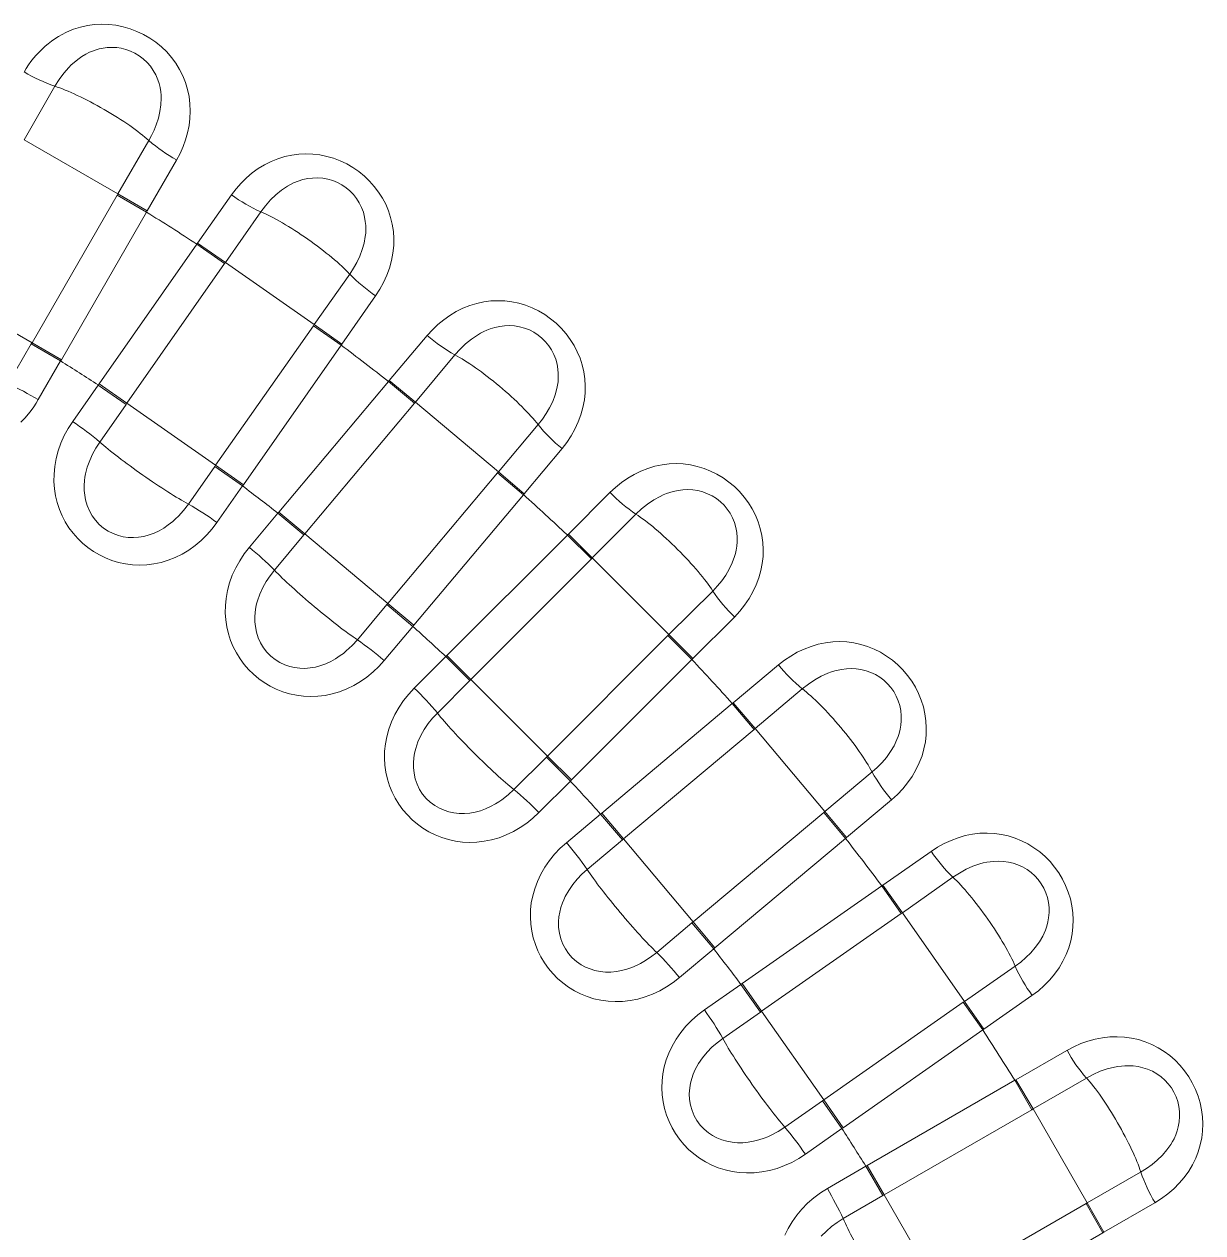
# Model space of a CAD drawing. Extents: x 407 to 892, y -26 to 445.
# Drawn here: x 798.6 to 812.32, y 179.48 to 193.55 of the extents above; entities that cross this region are included whole.
import ezdxf

# ---------------------------------------------------------------- set-up
doc = ezdxf.new("R2010")
doc.units = 0
doc.header["$LTSCALE"] = 7
doc.header["$MEASUREMENT"] = 0
doc.layers.add('8', color=251, linetype='CONTINUOUS', lineweight=15)

msp = doc.modelspace()

# ---------------------------------------------------------------- linework, layer by layer
at = {"layer": '8', "lineweight": 13, "ltscale": 0.01795}
for p, q in [((798.597, 192.201), (798.955, 192.824)), ((800.941, 190.773), (801.352, 191.362)), ((803.151, 189.147), (803.612, 189.697)), ((804.58, 188.885), (804.117, 188.336)), ((805.211, 187.333), (805.718, 187.842)), ((806.612, 186.948), (806.103, 186.442)), ((807.106, 185.348), (807.655, 185.81)), ((808.467, 184.842), (807.916, 184.381)), ((810.132, 182.582), (809.543, 182.171)), ((811.593, 180.185), (810.971, 179.827))]:
    msp.add_line(p, q, dxfattribs=at)
at = {"layer": '8', "lineweight": 13, "ltscale": 0.03153}
for p, q in [((799.69, 191.571), (798.597, 192.201)), ((801.974, 190.05), (800.941, 190.773)), ((809.543, 182.171), (808.82, 183.204)), ((810.971, 179.827), (810.34, 180.92))]:
    msp.add_line(p, q, dxfattribs=at)
at = {"layer": '8', "lineweight": 13, "ltscale": 0.017949}
for p, q in [((800.05, 192.192), (799.69, 191.571)), ((802.387, 190.637), (801.974, 190.05)), ((808.82, 183.204), (809.407, 183.617)), ((810.34, 180.92), (810.962, 181.28))]:
    msp.add_line(p, q, dxfattribs=at)
at = {"layer": '8', "lineweight": 13, "ltscale": 0.017125}
for p, q in [((800.372, 191.965), (800.03, 191.372)), ((800.617, 190.998), (801.011, 191.559)), ((802.688, 190.384), (802.296, 189.822)), ((802.848, 189.398), (803.289, 189.923)), ((804.858, 188.606), (804.418, 188.081)), ((804.932, 187.611), (805.416, 188.095)), ((806.865, 186.646), (806.381, 186.162)), ((806.851, 185.648), (807.376, 186.088)), ((808.693, 184.519), (808.168, 184.078)), ((808.592, 183.526), (809.154, 183.918)), ((810.328, 182.241), (809.768, 181.847)), ((810.142, 181.26), (810.735, 181.602)), ((811.759, 179.828), (811.166, 179.485))]:
    msp.add_line(p, q, dxfattribs=at)
at = {"layer": '8', "lineweight": 13, "ltscale": 0.049583}
for p, q in [((798.69, 189.838), (799.681, 191.556)), ((800.609, 190.986), (799.471, 189.361)), ((800.931, 190.76), (799.794, 189.135)), ((800.827, 188.412), (801.965, 190.036)), ((801.15, 188.186), (802.287, 189.81)), ((802.832, 186.804), (804.107, 188.323)), ((803.134, 186.55), (804.409, 188.07)), ((806.84, 185.639), (805.32, 184.364)), ((807.093, 185.337), (805.574, 184.062)), ((808.58, 183.518), (806.955, 182.38)), ((808.806, 183.195), (807.181, 182.057)), ((807.905, 181.024), (809.529, 182.162)), ((808.131, 180.701), (809.755, 181.839)), ((810.326, 180.911), (808.608, 179.92)), ((809.239, 178.827), (810.957, 179.819)), ((809.436, 178.486), (811.154, 179.478))]:
    msp.add_line(p, q, dxfattribs=at)
at = {"layer": '8', "lineweight": 13, "ltscale": 0.000417046}
for p, q in [((799.69, 191.571), (799.681, 191.556)), ((810.326, 180.911), (810.34, 180.92))]:
    msp.add_line(p, q, dxfattribs=at)
at = {"layer": '8', "lineweight": 13, "ltscale": 0.009853}
for p, q in [((799.681, 191.556), (800.023, 191.359)), ((800.931, 190.76), (800.609, 190.986)), ((801.965, 190.036), (802.287, 189.81)), ((798.681, 189.824), (799.022, 189.626)), ((803.141, 189.134), (802.839, 189.387)), ((799.794, 189.135), (799.471, 189.361)), ((800.827, 188.412), (801.15, 188.186)), ((804.107, 188.323), (804.409, 188.07)), ((801.855, 187.601), (801.552, 187.854)), ((801.866, 187.614), (801.564, 187.868)), ((805.2, 187.322), (804.921, 187.6)), ((802.821, 186.791), (803.122, 186.537)), ((802.832, 186.804), (803.134, 186.55)), ((806.091, 186.43), (806.37, 186.151)), ((803.785, 185.907), (803.506, 186.185)), ((803.797, 185.919), (803.519, 186.198)), ((807.093, 185.337), (806.84, 185.639)), ((804.677, 185.015), (804.955, 184.736)), ((804.689, 185.027), (804.968, 184.749)), ((805.561, 184.051), (805.307, 184.352)), ((805.574, 184.062), (805.32, 184.364)), ((807.904, 184.371), (808.157, 184.069)), ((808.806, 183.195), (808.58, 183.518)), ((806.371, 183.085), (806.624, 182.783)), ((806.384, 183.096), (806.638, 182.794)), ((807.181, 182.057), (806.955, 182.38)), ((809.529, 182.162), (809.755, 181.839)), ((810.326, 180.911), (810.129, 181.253)), ((807.905, 181.024), (808.131, 180.701)), ((808.594, 179.911), (808.396, 180.252)), ((810.957, 179.819), (811.154, 179.478))]:
    msp.add_line(p, q, dxfattribs=at)
at = {"layer": '8', "lineweight": 13, "ltscale": 0.009852}
for p, q in [((799.69, 191.571), (800.03, 191.372)), ((800.941, 190.773), (800.617, 190.998)), ((799.784, 189.121), (799.461, 189.346)), ((800.817, 188.398), (801.14, 188.171)), ((805.211, 187.333), (804.932, 187.611)), ((806.103, 186.442), (806.381, 186.162)), ((807.168, 182.047), (806.941, 182.37)), ((809.543, 182.171), (809.768, 181.847)), ((810.34, 180.92), (810.142, 181.26)), ((807.891, 181.014), (808.116, 180.691)), ((810.971, 179.827), (811.166, 179.485))]:
    msp.add_line(p, q, dxfattribs=at)
at = {"layer": '8', "lineweight": 13, "ltscale": 0.049582}
for p, q in [((799.031, 189.641), (800.023, 191.359)), ((802.839, 189.387), (801.564, 187.868)), ((803.141, 189.134), (801.866, 187.614)), ((804.921, 187.6), (803.519, 186.198)), ((805.2, 187.322), (803.797, 185.919)), ((804.689, 185.027), (806.091, 186.43)), ((804.968, 184.749), (806.37, 186.151)), ((806.384, 183.096), (807.904, 184.371)), ((806.638, 182.794), (808.157, 184.069)), ((810.129, 181.253), (808.411, 180.261))]:
    msp.add_line(p, q, dxfattribs=at)
at = {"layer": '8', "lineweight": 13, "ltscale": 0.000371143}
for p, q in [((800.03, 191.372), (800.023, 191.359)), ((810.129, 181.253), (810.142, 181.26))]:
    msp.add_line(p, q, dxfattribs=at)
at = {"layer": '8', "lineweight": 13, "ltscale": 0.000371265}
for p, q in [((800.609, 190.986), (800.617, 190.998)), ((809.755, 181.839), (809.768, 181.847))]:
    msp.add_line(p, q, dxfattribs=at)
at = {"layer": '8', "lineweight": 13, "ltscale": 0.000417391}
for p, q in [((800.931, 190.76), (800.941, 190.773)), ((809.529, 182.162), (809.543, 182.171))]:
    msp.add_line(p, q, dxfattribs=at)
at = {"layer": '8', "lineweight": 13, "ltscale": 0.031529}
for p, q in [((798.69, 189.838), (797.597, 190.469)), ((800.827, 188.412), (799.794, 189.135)), ((802.832, 186.804), (801.866, 187.614)), ((806.103, 186.442), (805.211, 187.333)), ((804.689, 185.027), (803.797, 185.919)), ((806.384, 183.096), (805.574, 184.062)), ((807.905, 181.024), (807.181, 182.057)), ((809.239, 178.827), (808.608, 179.92))]:
    msp.add_line(p, q, dxfattribs=at)
at = {"layer": '8', "lineweight": 13, "ltscale": 0.00041783}
for p, q in [((801.965, 190.036), (801.974, 190.05)), ((808.806, 183.195), (808.82, 183.204))]:
    msp.add_line(p, q, dxfattribs=at)
at = {"layer": '8', "lineweight": 13, "ltscale": 0.009851}
for p, q in [((801.974, 190.05), (802.296, 189.822)), ((803.151, 189.147), (802.848, 189.398)), ((804.117, 188.336), (804.418, 188.081)), ((807.106, 185.348), (806.851, 185.648)), ((807.916, 184.381), (808.168, 184.078)), ((808.82, 183.204), (808.592, 183.526))]:
    msp.add_line(p, q, dxfattribs=at)
at = {"layer": '8', "lineweight": 13, "ltscale": 0.013374}
for p, q in [((798.681, 189.824), (798.413, 189.361)), ((799.478, 188.682), (799.784, 189.121)), ((800.817, 188.398), (800.51, 187.96)), ((801.512, 187.191), (801.855, 187.601)), ((802.821, 186.791), (802.477, 186.381)), ((803.408, 185.528), (803.785, 185.907)), ((804.677, 185.015), (804.298, 184.638)), ((805.151, 183.707), (805.561, 184.051)), ((806.371, 183.085), (805.961, 182.742)), ((806.73, 181.74), (807.168, 182.047)), ((807.891, 181.014), (807.452, 180.708)), ((808.131, 179.643), (808.594, 179.911))]:
    msp.add_line(p, q, dxfattribs=at)
at = {"layer": '8', "lineweight": 13, "ltscale": 0.000424518}
for p, q in [((798.681, 189.824), (798.69, 189.838)), ((808.608, 179.92), (808.594, 179.911))]:
    msp.add_line(p, q, dxfattribs=at)
at = {"layer": '8', "lineweight": 13, "ltscale": 0.009854}
for p, q in [((798.69, 189.838), (799.031, 189.641)), ((808.608, 179.92), (808.411, 180.261))]:
    msp.add_line(p, q, dxfattribs=at)
at = {"layer": '8', "lineweight": 13, "ltscale": 0.000371015}
for p, q in [((802.287, 189.81), (802.296, 189.822)), ((808.58, 183.518), (808.592, 183.526))]:
    msp.add_line(p, q, dxfattribs=at)
at = {"layer": '8', "lineweight": 13, "ltscale": 0.012962}
for p, q in [((799.022, 189.626), (798.763, 189.177)), ((807.947, 179.993), (808.396, 180.252))]:
    msp.add_line(p, q, dxfattribs=at)
at = {"layer": '8', "lineweight": 13, "ltscale": 0.000445438}
for p, q in [((799.022, 189.626), (799.031, 189.641)), ((808.411, 180.261), (808.396, 180.252))]:
    msp.add_line(p, q, dxfattribs=at)
at = {"layer": '8', "lineweight": 13, "ltscale": 0.000371403}
for p, q in [((802.839, 189.387), (802.848, 189.398)), ((808.157, 184.069), (808.168, 184.078))]:
    msp.add_line(p, q, dxfattribs=at)
at = {"layer": '8', "lineweight": 13, "ltscale": 0.012961}
for p, q in [((799.163, 188.922), (799.461, 189.346)), ((801.14, 188.171), (800.842, 187.746)), ((801.219, 187.457), (801.552, 187.854)), ((803.122, 186.537), (802.789, 186.139)), ((803.139, 185.819), (803.506, 186.185)), ((804.955, 184.736), (804.589, 184.369)), ((804.909, 184.019), (805.307, 184.352)), ((806.624, 182.783), (806.227, 182.449)), ((806.516, 182.073), (806.941, 182.37)), ((808.116, 180.691), (807.692, 180.393))]:
    msp.add_line(p, q, dxfattribs=at)
at = {"layer": '8', "lineweight": 13, "ltscale": 0.000445518}
for p, q in [((799.471, 189.361), (799.461, 189.346)), ((808.116, 180.691), (808.131, 180.701))]:
    msp.add_line(p, q, dxfattribs=at)
at = {"layer": '8', "lineweight": 13, "ltscale": 0.000424579}
for p, q in [((799.794, 189.135), (799.784, 189.121)), ((807.891, 181.014), (807.905, 181.024))]:
    msp.add_line(p, q, dxfattribs=at)
at = {"layer": '8', "lineweight": 13, "ltscale": 0.000417601}
for p, q in [((803.141, 189.134), (803.151, 189.147)), ((807.904, 184.371), (807.916, 184.381))]:
    msp.add_line(p, q, dxfattribs=at)
at = {"layer": '8', "lineweight": 13, "ltscale": 0.031531}
for p, q in [((804.117, 188.336), (803.151, 189.147)), ((807.916, 184.381), (807.106, 185.348))]:
    msp.add_line(p, q, dxfattribs=at)
at = {"layer": '8', "lineweight": 13, "ltscale": 0.000423954}
for p, q in [((800.817, 188.398), (800.827, 188.412)), ((807.181, 182.057), (807.168, 182.047))]:
    msp.add_line(p, q, dxfattribs=at)
at = {"layer": '8', "lineweight": 13, "ltscale": 0.000416923}
for p, q in [((804.107, 188.323), (804.117, 188.336)), ((807.093, 185.337), (807.106, 185.348))]:
    msp.add_line(p, q, dxfattribs=at)
at = {"layer": '8', "lineweight": 13, "ltscale": 0.000445768}
for p, q in [((801.14, 188.171), (801.15, 188.186)), ((806.955, 182.38), (806.941, 182.37))]:
    msp.add_line(p, q, dxfattribs=at)
at = {"layer": '8', "lineweight": 13, "ltscale": 0.000371103}
for p, q in [((804.409, 188.07), (804.418, 188.081)), ((806.84, 185.639), (806.851, 185.648))]:
    msp.add_line(p, q, dxfattribs=at)
at = {"layer": '8', "lineweight": 13, "ltscale": 0.000445735}
for p, q in [((801.564, 187.868), (801.552, 187.854)), ((806.624, 182.783), (806.638, 182.794))]:
    msp.add_line(p, q, dxfattribs=at)
at = {"layer": '8', "lineweight": 13, "ltscale": 0.000424635}
for p, q in [((801.866, 187.614), (801.855, 187.601)), ((806.371, 183.085), (806.384, 183.096))]:
    msp.add_line(p, q, dxfattribs=at)
at = {"layer": '8', "lineweight": 13, "ltscale": 0.000370623}
for p, q in [((804.921, 187.6), (804.932, 187.611)), ((806.37, 186.151), (806.381, 186.162))]:
    msp.add_line(p, q, dxfattribs=at)
at = {"layer": '8', "lineweight": 13, "ltscale": 0.000417557}
for p, q in [((805.2, 187.322), (805.211, 187.333)), ((806.091, 186.43), (806.103, 186.442))]:
    msp.add_line(p, q, dxfattribs=at)
at = {"layer": '8', "lineweight": 13, "ltscale": 0.00042454}
msp.add_line((802.821, 186.791), (802.832, 186.804), dxfattribs=at)
at = {"layer": '8', "lineweight": 13, "ltscale": 0.000445641}
msp.add_line((803.122, 186.537), (803.134, 186.55), dxfattribs=at)
at = {"layer": '8', "lineweight": 13, "ltscale": 0.000445612}
msp.add_line((803.519, 186.198), (803.506, 186.185), dxfattribs=at)
at = {"layer": '8', "lineweight": 13, "ltscale": 0.000424571}
for p, q in [((803.797, 185.919), (803.785, 185.907)), ((804.677, 185.015), (804.689, 185.027))]:
    msp.add_line(p, q, dxfattribs=at)
at = {"layer": '8', "lineweight": 13, "ltscale": 0.00044615}
msp.add_line((804.955, 184.736), (804.968, 184.749), dxfattribs=at)
at = {"layer": '8', "lineweight": 13, "ltscale": 0.000446132}
msp.add_line((805.32, 184.364), (805.307, 184.352), dxfattribs=at)
at = {"layer": '8', "lineweight": 13, "ltscale": 0.000425031}
msp.add_line((805.574, 184.062), (805.561, 184.051), dxfattribs=at)
at = {"layer": '8', "lineweight": 13, "ltscale": 0.000417325}
msp.add_line((810.957, 179.819), (810.971, 179.827), dxfattribs=at)
at = {"layer": '8', "lineweight": 13, "ltscale": 0.000370584}
msp.add_line((811.154, 179.478), (811.166, 179.485), dxfattribs=at)
at = {"layer": '8', "lineweight": 13}
for points in [[(799.173, 193.487), (799.253, 193.513), (799.334, 193.531), (799.417, 193.542), (799.501, 193.547), (799.584, 193.544), (799.667, 193.534), (799.75, 193.517), (799.832, 193.494), (799.911, 193.463), (799.987, 193.427), (800.061, 193.384), (800.131, 193.336), (800.196, 193.282), (800.257, 193.223), (800.312, 193.159), (800.362, 193.091), (800.406, 193.02), (800.444, 192.944), (800.475, 192.867), (800.5, 192.786), (800.517, 192.704), (800.528, 192.62), (800.531, 192.535), (800.527, 192.45), (800.517, 192.366), (800.5, 192.283), (800.477, 192.201), (800.448, 192.121), (800.413, 192.042), (800.372, 191.965)], [(798.955, 192.824), (799.004, 192.902), (799.058, 192.975), (799.117, 193.042), (799.147, 193.073), (799.179, 193.101), (799.223, 193.137), (799.268, 193.169), (799.315, 193.197), (799.359, 193.219)], [(799.359, 193.219), (799.393, 193.233), (799.426, 193.245), (799.472, 193.259), (799.518, 193.268), (799.564, 193.274), (799.62, 193.277), (799.675, 193.274), (799.729, 193.266), (799.782, 193.252), (799.834, 193.234), (799.887, 193.209), (799.938, 193.178), (799.985, 193.142), (800.028, 193.102), (800.067, 193.057), (800.101, 193.008), (800.13, 192.956), (800.154, 192.9), (800.169, 192.855), (800.18, 192.808), (800.188, 192.759), (800.191, 192.722), (800.193, 192.685), (800.19, 192.608), (800.179, 192.531), (800.161, 192.452), (800.136, 192.373), (800.111, 192.312), (800.082, 192.251), (800.05, 192.192)], [(801.011, 191.559), (801.064, 191.63), (801.123, 191.696), (801.185, 191.758), (801.252, 191.815), (801.323, 191.866), (801.396, 191.911), (801.473, 191.95), (801.552, 191.981), (801.632, 192.006), (801.712, 192.023), (801.794, 192.034), (801.876, 192.038), (801.958, 192.035), (802.04, 192.025), (802.121, 192.008), (802.2, 191.985), (802.278, 191.956), (802.353, 191.92), (802.425, 191.878), (802.493, 191.831), (802.558, 191.778), (802.618, 191.721), (802.673, 191.659), (802.723, 191.593), (802.767, 191.523), (802.806, 191.45), (802.838, 191.375), (802.863, 191.297), (802.882, 191.217), (802.895, 191.135), (802.9, 191.053), (802.899, 190.97), (802.89, 190.882), (802.874, 190.795), (802.85, 190.708), (802.819, 190.624), (802.782, 190.541), (802.738, 190.461), (802.688, 190.384)], [(801.352, 191.362), (801.406, 191.434), (801.465, 191.501), (801.527, 191.562), (801.593, 191.615), (801.627, 191.639), (801.662, 191.661), (801.697, 191.68), (801.733, 191.698), (801.787, 191.72), (801.842, 191.737), (801.898, 191.749), (801.954, 191.756), (802.014, 191.758), (802.074, 191.753), (802.132, 191.743), (802.189, 191.726), (802.244, 191.704), (802.296, 191.676), (802.344, 191.643), (802.389, 191.605), (802.43, 191.563), (802.467, 191.517), (802.498, 191.467), (802.525, 191.414), (802.546, 191.358), (802.561, 191.299), (802.569, 191.251), (802.574, 191.202), (802.574, 191.152), (802.573, 191.115), (802.569, 191.076), (802.555, 190.999), (802.533, 190.922), (802.504, 190.845), (802.47, 190.774), (802.431, 190.705), (802.387, 190.637)], [(803.289, 189.923), (803.349, 189.989), (803.413, 190.05), (803.481, 190.107), (803.552, 190.157), (803.627, 190.202), (803.704, 190.24), (803.784, 190.272), (803.866, 190.297), (803.947, 190.314), (804.029, 190.325), (804.111, 190.328), (804.193, 190.325), (804.275, 190.315), (804.355, 190.298), (804.435, 190.274), (804.512, 190.244), (804.586, 190.208), (804.658, 190.166), (804.726, 190.118), (804.79, 190.065), (804.85, 190.007), (804.905, 189.944), (804.954, 189.878), (804.998, 189.808), (805.036, 189.734), (805.068, 189.659), (805.093, 189.58), (805.112, 189.5), (805.124, 189.419), (805.129, 189.337), (805.127, 189.254), (805.119, 189.172), (805.102, 189.085), (805.078, 189), (805.047, 188.916), (805.009, 188.834), (804.965, 188.755), (804.914, 188.679), (804.858, 188.606)], [(803.612, 189.697), (803.672, 189.765), (803.736, 189.826), (803.804, 189.881), (803.874, 189.928), (803.91, 189.949), (803.947, 189.968), (803.983, 189.984), (804.02, 189.999), (804.077, 190.016), (804.133, 190.028), (804.19, 190.036), (804.246, 190.038), (804.306, 190.034), (804.365, 190.024), (804.422, 190.009), (804.478, 189.987), (804.53, 189.96), (804.579, 189.928), (804.625, 189.891), (804.667, 189.849), (804.704, 189.804), (804.736, 189.754), (804.763, 189.702), (804.785, 189.647), (804.801, 189.589), (804.811, 189.529), (804.815, 189.481), (804.815, 189.432), (804.812, 189.382), (804.806, 189.344), (804.799, 189.307), (804.779, 189.231), (804.75, 189.156), (804.714, 189.081), (804.675, 189.014), (804.63, 188.948), (804.58, 188.885)], [(798.763, 189.177), (798.737, 189.134), (798.709, 189.091), (798.68, 189.05), (798.649, 189.011), (798.605, 188.96), (798.559, 188.912)], [(800.842, 187.746), (800.786, 187.672), (800.725, 187.602), (800.659, 187.537), (800.588, 187.478), (800.514, 187.424), (800.436, 187.378), (800.356, 187.338), (800.273, 187.306), (800.192, 187.282), (800.109, 187.264), (800.026, 187.254), (799.943, 187.25), (799.861, 187.254), (799.779, 187.264), (799.698, 187.281), (799.62, 187.305), (799.546, 187.334), (799.474, 187.368), (799.405, 187.409), (799.34, 187.454), (799.279, 187.505), (799.221, 187.56), (799.168, 187.62), (799.12, 187.684), (799.077, 187.752), (799.04, 187.824), (799.008, 187.899), (798.983, 187.977), (798.963, 188.057), (798.951, 188.139), (798.945, 188.222), (798.946, 188.307), (798.954, 188.398), (798.97, 188.49), (798.995, 188.581), (799.026, 188.67), (799.065, 188.757), (799.111, 188.841), (799.163, 188.922)], [(800.51, 187.96), (800.454, 187.886), (800.393, 187.819), (800.36, 187.787), (800.327, 187.758), (800.276, 187.717), (800.223, 187.681), (800.168, 187.649), (800.113, 187.623), (800.052, 187.601), (799.991, 187.585), (799.93, 187.574), (799.87, 187.57), (799.81, 187.572), (799.752, 187.58), (799.696, 187.594), (799.634, 187.617), (799.576, 187.646), (799.523, 187.682), (799.473, 187.724), (799.429, 187.772), (799.39, 187.825), (799.358, 187.883), (799.332, 187.945), (799.313, 188.011), (799.303, 188.064), (799.297, 188.119), (799.297, 188.176), (799.3, 188.234), (799.305, 188.272), (799.313, 188.312), (799.333, 188.39), (799.361, 188.469), (799.394, 188.542), (799.433, 188.613), (799.478, 188.682)], [(805.416, 188.095), (805.482, 188.155), (805.551, 188.211), (805.623, 188.261), (805.699, 188.305), (805.777, 188.343), (805.858, 188.375), (805.94, 188.4), (806.023, 188.417), (806.106, 188.427), (806.188, 188.431), (806.27, 188.427), (806.352, 188.416), (806.432, 188.399), (806.511, 188.375), (806.588, 188.345), (806.662, 188.308), (806.733, 188.266), (806.801, 188.217), (806.865, 188.164), (806.924, 188.105), (806.978, 188.042), (807.028, 187.975), (807.071, 187.905), (807.109, 187.831), (807.14, 187.755), (807.165, 187.676), (807.184, 187.596), (807.196, 187.515), (807.2, 187.433), (807.198, 187.351), (807.189, 187.269), (807.174, 187.187), (807.15, 187.102), (807.118, 187.019), (807.08, 186.938), (807.035, 186.86), (806.984, 186.785), (806.927, 186.714), (806.865, 186.646)], [(805.718, 187.842), (805.784, 187.904), (805.854, 187.959), (805.926, 188.008), (806, 188.049), (806.037, 188.067), (806.076, 188.082), (806.113, 188.095), (806.151, 188.107), (806.209, 188.119), (806.266, 188.126), (806.323, 188.129), (806.379, 188.126), (806.439, 188.117), (806.497, 188.102), (806.553, 188.081), (806.606, 188.055), (806.656, 188.024), (806.702, 187.987), (806.745, 187.946), (806.782, 187.901), (806.815, 187.853), (806.843, 187.801), (806.865, 187.746), (806.882, 187.689), (806.893, 187.63), (806.898, 187.57), (806.898, 187.521), (806.894, 187.472), (806.886, 187.423), (806.878, 187.386), (806.867, 187.349), (806.84, 187.276), (806.805, 187.203), (806.763, 187.132), (806.718, 187.068), (806.667, 187.007), (806.612, 186.948)], [(802.789, 186.139), (802.727, 186.07), (802.659, 186.006), (802.588, 185.947), (802.513, 185.894), (802.434, 185.848), (802.352, 185.808), (802.269, 185.776), (802.183, 185.751), (802.1, 185.734), (802.017, 185.723), (801.933, 185.72), (801.85, 185.724), (801.768, 185.735), (801.688, 185.752), (801.609, 185.776), (801.533, 185.806), (801.462, 185.842), (801.393, 185.882), (801.328, 185.928), (801.267, 185.98), (801.21, 186.035), (801.158, 186.095), (801.111, 186.16), (801.068, 186.228), (801.031, 186.299), (801, 186.374), (800.975, 186.452), (800.957, 186.532), (800.944, 186.613), (800.939, 186.696), (800.94, 186.78), (800.948, 186.863), (800.965, 186.954), (800.989, 187.044), (801.021, 187.132), (801.061, 187.218), (801.107, 187.301), (801.16, 187.381), (801.219, 187.457)], [(802.477, 186.381), (802.414, 186.313), (802.347, 186.251), (802.313, 186.223), (802.277, 186.196), (802.222, 186.16), (802.166, 186.128), (802.11, 186.102), (802.052, 186.081), (801.99, 186.064), (801.927, 186.053), (801.866, 186.048), (801.805, 186.049), (801.746, 186.057), (801.689, 186.07), (801.634, 186.088), (801.574, 186.116), (801.519, 186.15), (801.469, 186.19), (801.423, 186.237), (801.384, 186.288), (801.35, 186.344), (801.322, 186.405), (801.302, 186.469), (801.289, 186.537), (801.283, 186.591), (801.283, 186.646), (801.287, 186.702), (801.296, 186.76), (801.304, 186.798), (801.315, 186.836), (801.342, 186.913), (801.377, 186.989), (801.416, 187.058), (801.461, 187.126), (801.512, 187.191)], [(807.376, 186.088), (807.446, 186.143), (807.52, 186.192), (807.597, 186.236), (807.676, 186.273), (807.757, 186.304), (807.84, 186.329), (807.924, 186.346), (808.009, 186.356), (808.092, 186.359), (808.174, 186.356), (808.256, 186.345), (808.336, 186.327), (808.415, 186.303), (808.491, 186.272), (808.565, 186.235), (808.636, 186.192), (808.703, 186.144), (808.766, 186.09), (808.825, 186.031), (808.879, 185.967), (808.928, 185.9), (808.971, 185.829), (809.008, 185.755), (809.039, 185.678), (809.064, 185.599), (809.082, 185.519), (809.093, 185.438), (809.098, 185.356), (809.096, 185.273), (809.087, 185.192), (809.07, 185.111), (809.048, 185.031), (809.016, 184.948), (808.978, 184.868), (808.933, 184.791), (808.881, 184.717), (808.824, 184.647), (808.761, 184.581), (808.693, 184.519)], [(807.655, 185.81), (807.726, 185.866), (807.8, 185.915), (807.876, 185.957), (807.953, 185.992), (807.993, 186.006), (808.032, 186.018), (808.071, 186.028), (808.11, 186.036), (808.168, 186.043), (808.226, 186.046), (808.283, 186.043), (808.338, 186.035), (808.397, 186.021), (808.453, 186.001), (808.507, 185.976), (808.558, 185.945), (808.605, 185.909), (808.648, 185.869), (808.686, 185.825), (808.72, 185.777), (808.749, 185.725), (808.772, 185.671), (808.789, 185.615), (808.801, 185.556), (808.807, 185.497), (808.807, 185.436), (808.802, 185.388), (808.794, 185.339), (808.782, 185.291), (808.77, 185.255), (808.756, 185.219), (808.723, 185.148), (808.682, 185.079), (808.634, 185.012), (808.583, 184.952), (808.527, 184.896), (808.467, 184.842)], [(804.589, 184.369), (804.52, 184.306), (804.448, 184.247), (804.371, 184.195), (804.292, 184.149), (804.209, 184.11), (804.125, 184.077), (804.039, 184.052), (803.951, 184.035), (803.867, 184.025), (803.783, 184.022), (803.699, 184.026), (803.617, 184.037), (803.536, 184.055), (803.458, 184.08), (803.381, 184.11), (803.308, 184.147), (803.24, 184.188), (803.175, 184.235), (803.115, 184.286), (803.058, 184.343), (803.007, 184.403), (802.96, 184.468), (802.918, 184.536), (802.882, 184.607), (802.851, 184.682), (802.827, 184.759), (802.809, 184.839), (802.797, 184.92), (802.792, 185.002), (802.794, 185.085), (802.803, 185.168), (802.818, 185.251), (802.842, 185.34), (802.874, 185.427), (802.914, 185.512), (802.961, 185.595), (803.014, 185.673), (803.074, 185.748), (803.139, 185.819)], [(804.298, 184.638), (804.23, 184.575), (804.158, 184.519), (804.121, 184.494), (804.083, 184.47), (804.026, 184.439), (803.967, 184.413), (803.908, 184.391), (803.849, 184.375), (803.785, 184.363), (803.722, 184.358), (803.661, 184.359), (803.6, 184.365), (803.542, 184.378), (803.486, 184.396), (803.433, 184.419), (803.376, 184.452), (803.325, 184.491), (803.278, 184.535), (803.236, 184.585), (803.201, 184.64), (803.172, 184.699), (803.15, 184.761), (803.136, 184.827), (803.128, 184.896), (803.128, 184.95), (803.132, 185.005), (803.141, 185.061), (803.155, 185.117), (803.167, 185.155), (803.18, 185.192), (803.214, 185.266), (803.255, 185.338), (803.301, 185.405), (803.352, 185.468), (803.408, 185.528)], [(806.227, 182.449), (806.153, 182.392), (806.076, 182.34), (805.995, 182.294), (805.912, 182.256), (805.826, 182.224), (805.739, 182.199), (805.651, 182.181), (805.563, 182.171), (805.478, 182.169), (805.394, 182.173), (805.311, 182.185), (805.23, 182.203), (805.151, 182.228), (805.075, 182.259), (805.002, 182.296), (804.932, 182.339), (804.868, 182.386), (804.807, 182.438), (804.752, 182.495), (804.7, 182.556), (804.654, 182.621), (804.613, 182.689), (804.577, 182.76), (804.548, 182.835), (804.524, 182.912), (804.506, 182.991), (804.495, 183.072), (804.49, 183.154), (804.492, 183.236), (804.501, 183.318), (804.517, 183.4), (804.54, 183.482), (804.572, 183.568), (804.611, 183.652), (804.658, 183.734), (804.712, 183.812), (804.772, 183.885), (804.838, 183.955), (804.909, 184.019)], [(809.154, 183.918), (809.228, 183.967), (809.306, 184.01), (809.386, 184.046), (809.469, 184.077), (809.552, 184.101), (809.637, 184.118), (809.722, 184.128), (809.807, 184.131), (809.89, 184.126), (809.972, 184.115), (810.052, 184.097), (810.131, 184.073), (810.207, 184.042), (810.281, 184.005), (810.351, 183.961), (810.418, 183.912), (810.48, 183.858), (810.539, 183.799), (810.592, 183.735), (810.64, 183.667), (810.683, 183.596), (810.72, 183.521), (810.75, 183.444), (810.775, 183.365), (810.792, 183.284), (810.804, 183.203), (810.808, 183.121), (810.805, 183.039), (810.796, 182.957), (810.779, 182.876), (810.756, 182.797), (810.727, 182.719), (810.688, 182.64), (810.643, 182.563), (810.591, 182.49), (810.534, 182.421), (810.47, 182.356), (810.402, 182.296), (810.328, 182.241)], [(809.407, 183.617), (809.483, 183.666), (809.561, 183.709), (809.64, 183.745), (809.72, 183.772), (809.761, 183.783), (809.801, 183.792), (809.84, 183.798), (809.88, 183.802), (809.938, 183.805), (809.996, 183.802), (810.053, 183.794), (810.108, 183.782), (810.165, 183.763), (810.219, 183.738), (810.271, 183.708), (810.318, 183.673), (810.362, 183.633), (810.401, 183.589), (810.436, 183.542), (810.465, 183.491), (810.489, 183.437), (810.508, 183.381), (810.52, 183.324), (810.527, 183.264), (810.527, 183.205), (810.522, 183.144), (810.513, 183.097), (810.501, 183.049), (810.484, 183.002), (810.47, 182.967), (810.453, 182.932), (810.414, 182.865), (810.367, 182.799), (810.313, 182.737), (810.257, 182.682), (810.197, 182.63), (810.132, 182.582)], [(805.961, 182.742), (805.888, 182.685), (805.811, 182.636), (805.772, 182.614), (805.732, 182.594), (805.672, 182.568), (805.612, 182.546), (805.551, 182.53), (805.491, 182.519), (805.426, 182.513), (805.363, 182.513), (805.302, 182.519), (805.242, 182.531), (805.185, 182.549), (805.131, 182.571), (805.08, 182.599), (805.027, 182.637), (804.978, 182.68), (804.935, 182.729), (804.899, 182.782), (804.868, 182.839), (804.845, 182.901), (804.828, 182.965), (804.819, 183.032), (804.818, 183.101), (804.822, 183.155), (804.831, 183.21), (804.845, 183.264), (804.864, 183.319), (804.879, 183.355), (804.896, 183.391), (804.936, 183.462), (804.983, 183.531), (805.034, 183.593), (805.09, 183.652), (805.151, 183.707)], [(807.692, 180.393), (807.613, 180.343), (807.532, 180.298), (807.447, 180.26), (807.361, 180.228), (807.273, 180.204), (807.184, 180.186), (807.095, 180.177), (807.006, 180.175), (806.921, 180.18), (806.838, 180.191), (806.756, 180.21), (806.677, 180.235), (806.601, 180.267), (806.527, 180.304), (806.458, 180.348), (806.392, 180.397), (806.332, 180.449), (806.277, 180.506), (806.226, 180.568), (806.18, 180.633), (806.14, 180.701), (806.105, 180.773), (806.076, 180.847), (806.052, 180.924), (806.035, 181.003), (806.024, 181.083), (806.02, 181.165), (806.023, 181.247), (806.032, 181.328), (806.049, 181.41), (806.071, 181.49), (806.101, 181.569), (806.14, 181.652), (806.187, 181.733), (806.241, 181.81), (806.301, 181.883), (806.367, 181.951), (806.439, 182.015), (806.516, 182.073)], [(807.452, 180.708), (807.374, 180.658), (807.294, 180.615), (807.253, 180.597), (807.212, 180.58), (807.149, 180.56), (807.087, 180.544), (807.025, 180.533), (806.964, 180.527), (806.9, 180.527), (806.837, 180.533), (806.776, 180.544), (806.718, 180.561), (806.662, 180.583), (806.61, 180.611), (806.562, 180.643), (806.512, 180.685), (806.468, 180.732), (806.429, 180.784), (806.397, 180.841), (806.372, 180.901), (806.354, 180.964), (806.343, 181.029), (806.34, 181.097), (806.345, 181.165), (806.354, 181.219), (806.368, 181.273), (806.386, 181.326), (806.409, 181.379), (806.427, 181.414), (806.448, 181.448), (806.494, 181.515), (806.547, 181.579), (806.603, 181.637), (806.664, 181.69), (806.73, 181.74)], [(810.735, 181.602), (810.814, 181.644), (810.895, 181.68), (810.978, 181.709), (811.063, 181.732), (811.148, 181.749), (811.234, 181.758), (811.32, 181.761), (811.405, 181.756), (811.487, 181.745), (811.568, 181.727), (811.646, 181.702), (811.722, 181.671), (811.796, 181.633), (811.866, 181.59), (811.932, 181.54), (811.994, 181.486), (812.052, 181.426), (812.105, 181.362), (812.152, 181.294), (812.194, 181.222), (812.231, 181.147), (812.261, 181.07), (812.285, 180.99), (812.302, 180.909), (812.313, 180.828), (812.316, 180.745), (812.314, 180.663), (812.304, 180.582), (812.287, 180.501), (812.264, 180.422), (812.234, 180.345), (812.198, 180.271), (812.153, 180.195), (812.101, 180.122), (812.043, 180.054), (811.979, 179.99), (811.911, 179.931), (811.837, 179.877), (811.759, 179.828)], [(810.962, 181.28), (811.041, 181.322), (811.123, 181.358), (811.205, 181.386), (811.287, 181.407), (811.328, 181.414), (811.369, 181.419), (811.409, 181.422), (811.448, 181.423), (811.507, 181.42), (811.564, 181.413), (811.62, 181.4), (811.674, 181.383), (811.729, 181.359), (811.781, 181.329), (811.83, 181.295), (811.874, 181.256), (811.914, 181.213), (811.95, 181.165), (811.98, 181.115), (812.005, 181.062), (812.024, 181.006), (812.037, 180.949), (812.045, 180.89), (812.046, 180.831), (812.042, 180.771), (812.031, 180.712), (812.018, 180.665), (812.001, 180.619), (811.981, 180.573), (811.963, 180.539), (811.944, 180.506), (811.899, 180.442), (811.846, 180.381), (811.787, 180.324), (811.727, 180.274), (811.662, 180.228), (811.593, 180.185)], [(807.453, 179.452), (807.489, 179.528), (807.536, 179.607), (807.59, 179.683), (807.65, 179.755), (807.716, 179.823), (807.788, 179.885), (807.865, 179.942), (807.947, 179.993)], [(807.876, 179.44), (807.935, 179.499), (807.995, 179.551), (808.061, 179.599), (808.131, 179.643)]]:
    msp.add_lwpolyline(points, dxfattribs=at)
for centre, radius, start, end in [((799.572, 192.449), 1.113, 111.0512, 150.9919), ((799.616, 194.695), 1.985, 239.1767, 250.5588), ((801.34, 193.699), 1.985, 229.4411, 240.8233), ((802.173, 193.169), 1.985, 234.1767, 245.5588), ((783.417, 164.648), 31.452, 56.867, 58.133), ((803.804, 192.027), 1.985, 224.4411, 235.8233), ((783.417, 164.648), 31.452, 51.867, 53.133), ((804.587, 191.426), 1.985, 229.1767, 240.5588), ((783.417, 164.648), 29.452, 56.9938, 58.0062), ((796.717, 185.726), 4.011, 59.3382, 64.9895), ((796.9, 185.61), 4.011, 50.0105, 55.6619), ((806.113, 190.146), 1.985, 219.4411, 230.8233), ((783.417, 164.648), 29.452, 51.9938, 53.0062), ((798.504, 184.487), 4.011, 54.3382, 59.9895), ((783.417, 164.648), 31.452, 46.867, 48.133), ((806.841, 189.479), 1.985, 224.1767, 235.5588), ((798.676, 184.355), 4.011, 45.0105, 50.6619), ((808.249, 188.071), 1.985, 214.4411, 225.8233), ((783.417, 164.648), 29.452, 46.9938, 48.0062), ((800.175, 183.096), 4.011, 49.3382, 54.9895), ((783.417, 164.648), 31.452, 41.867, 43.133), ((808.916, 187.343), 1.985, 219.1767, 230.5588), ((800.336, 182.95), 4.011, 40.0105, 45.6618), ((783.417, 164.648), 29.452, 41.9938, 43.0062), ((810.195, 185.817), 1.985, 209.4411, 220.8233), ((801.72, 181.566), 4.011, 44.3382, 49.9895), ((783.417, 164.648), 31.452, 36.867, 38.133), ((801.866, 181.406), 4.011, 35.0105, 40.6619), ((810.797, 185.034), 1.985, 214.1766, 225.5588), ((783.417, 164.648), 29.452, 36.9938, 38.0062), ((803.124, 179.906), 4.011, 39.3382, 44.9895), ((811.939, 183.403), 1.985, 204.4411, 215.8233), ((803.257, 179.734), 4.011, 30.0105, 35.6619), ((783.417, 164.648), 31.452, 31.867, 33.133), ((812.469, 182.57), 1.985, 209.1767, 220.5588), ((804.379, 178.131), 4.011, 34.3382, 39.9895), ((783.417, 164.648), 29.452, 31.9938, 33.0062), ((813.465, 180.846), 1.985, 199.4411, 210.8233), ((804.496, 177.947), 4.011, 25.0105, 30.6619)]:
    msp.add_arc(centre, radius, start, end, dxfattribs=at)
for centre, major_axis, ratio, start_param, end_param in [((799.46, 192.435), (0.693, -0.4), 0.171335, 0.660114, 2.481479), ((801.821, 190.931), (0.655, -0.459), 0.171335, 0.660114, 2.481479), ((804.042, 189.227), (0.613, -0.514), 0.171335, 0.660114, 2.481479), ((800.019, 188.357), (0.655, -0.459), 0.08912, 3.80602, 5.618757), ((806.106, 187.336), (0.566, -0.566), 0.171335, 0.660114, 2.481479), ((802.022, 186.82), (0.613, -0.514), 0.08912, 3.80602, 5.618757), ((807.997, 185.272), (0.514, -0.613), 0.171335, 0.660114, 2.481479), ((803.884, 185.114), (0.566, -0.566), 0.08912, 3.80602, 5.618757), ((805.59, 183.252), (0.514, -0.613), 0.08912, 3.80602, 5.618757), ((809.701, 183.051), (0.459, -0.655), 0.171335, 0.660114, 2.481479), ((807.127, 181.249), (0.459, -0.655), 0.08912, 3.80602, 5.618757), ((811.205, 180.691), (0.4, -0.693), 0.171335, 0.660114, 2.481479), ((808.484, 179.12), (0.4, -0.693), 0.08912, 3.80602, 5.618757)]:
    msp.add_ellipse(centre, major_axis=major_axis, ratio=ratio, start_param=start_param, end_param=end_param, dxfattribs=at)

doc.saveas('drawing.dxf')
